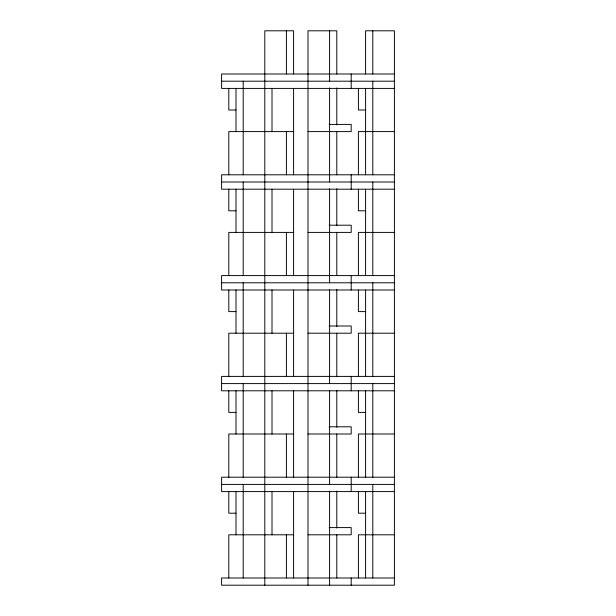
<?xml version="1.0" encoding="UTF-8"?>
<svg xmlns="http://www.w3.org/2000/svg" width="616" height="616" viewBox="0 0 616 616"><rect width="100%" height="100%" fill="white"/><g stroke="black" fill="none" stroke-linecap="round" stroke-linejoin="round"><path stroke-width="0.92" d="M394.402 73.997L221.598 73.997L221.598 88.404L394.402 88.404M221.598 81.197L394.402 81.197M235.997 110.002L228.798 110.002L228.798 88.404M365.604 110.002L358.397 110.002L358.397 88.404M329.121 124.401L351.197 124.401L351.197 131.601L308 131.601M293.601 131.601L228.798 131.601L228.798 174.798M394.402 131.601L358.397 131.601L358.397 174.798M394.402 174.798L221.598 174.798L221.598 189.197L394.402 189.197M221.598 181.997L394.402 181.997M235.997 210.803L228.798 210.803L228.798 189.197M365.604 210.803L358.397 210.803L358.397 189.197M329.121 225.202L351.197 225.202L351.197 232.401L308 232.401M293.601 232.401L228.798 232.401L228.798 275.598M394.402 232.401L358.397 232.401L358.397 275.598M394.402 275.598L221.598 275.598L221.598 289.997L394.402 289.997M221.598 282.798L394.402 282.798M235.997 311.604L228.798 311.604L228.798 289.997M365.604 311.604L358.397 311.604L358.397 289.997M329.121 326.003L351.197 326.003L351.197 333.202L308 333.202M293.601 333.202L228.798 333.202L228.798 376.399M394.402 333.202L358.397 333.202L358.397 376.399M394.402 376.399L221.598 376.399L221.598 390.798L394.402 390.798M221.598 383.599L394.402 383.599M235.997 412.397L228.798 412.397L228.798 390.798M365.604 412.397L358.397 412.397L358.397 390.798M329.121 426.803L351.197 426.803L351.197 434.003L308 434.003M293.601 434.003L228.798 434.003L228.798 477.2M394.402 434.003L358.397 434.003L358.397 477.2M394.402 477.2L221.598 477.2L221.598 491.599L394.402 491.599M221.598 484.399L394.402 484.399M235.997 513.197L228.798 513.197L228.798 491.599M365.604 513.197L358.397 513.197L358.397 491.599M329.121 527.596L351.197 527.596L351.197 534.803L308 534.803M293.601 534.803L228.798 534.803L228.798 578M394.402 534.803L358.397 534.803L358.397 578M394.402 578L221.598 578L221.598 585.2L394.402 585.2L394.402 30.8L365.604 30.8L365.604 73.997M372.803 30.8L372.803 73.997M372.803 81.197L372.803 174.798M372.803 181.997L372.803 275.598M372.803 282.798L372.803 376.399M372.803 383.599L372.803 477.2M372.803 484.399L372.803 578M365.604 88.404L365.604 174.798M365.604 189.197L365.604 275.598M365.604 289.997L365.604 376.399M365.604 390.798L365.604 477.2M365.604 491.599L365.604 578M351.197 73.997L351.197 88.404M351.197 174.798L351.197 189.197M351.197 275.598L351.197 289.997M351.197 376.399L351.197 390.798M351.197 477.2L351.197 491.599M351.197 578L351.197 585.2M336.798 73.997L336.798 30.8L308 30.8L308 585.2M336.798 87.919L336.798 124.879M336.798 131.601L336.798 174.798M336.798 188.719L336.798 225.679M336.798 232.401L336.798 275.598M336.798 289.52L336.798 326.48M336.798 333.202L336.798 376.399M336.798 390.321L336.798 427.281M336.798 434.003L336.798 477.2M336.798 491.121L336.798 528.081M336.798 534.803L336.798 578M329.599 30.8L329.599 81.197M329.599 87.919L329.599 181.997M329.599 188.719L329.599 282.798M329.599 289.52L329.599 383.599M329.599 390.321L329.599 484.399M329.599 491.121L329.599 585.2M293.601 73.997L293.601 30.8L264.803 30.8L264.803 585.2M293.601 88.404L293.601 174.798M293.601 189.197L293.601 275.598M293.601 289.997L293.601 376.399M293.601 390.798L293.601 477.2M293.601 491.599L293.601 578M286.401 30.8L286.401 73.997M286.401 131.601L286.401 174.798M286.401 232.401L286.401 275.598M286.401 333.202L286.401 376.399M286.401 434.003L286.401 477.2M286.401 534.803L286.401 578M272.002 88.404L272.002 131.601M272.002 189.197L272.002 232.401M272.002 289.997L272.002 333.202M272.002 390.798L272.002 434.003M272.002 491.599L272.002 534.803M243.197 81.197L243.197 174.798M243.197 181.997L243.197 275.598M243.197 282.798L243.197 376.399M243.197 383.599L243.197 477.2M243.197 484.399L243.197 578M235.997 88.404L235.997 131.601M235.997 189.197L235.997 232.401M235.997 289.997L235.997 333.202M235.997 390.798L235.997 434.003M235.997 491.599L235.997 534.803"/></g></svg>
